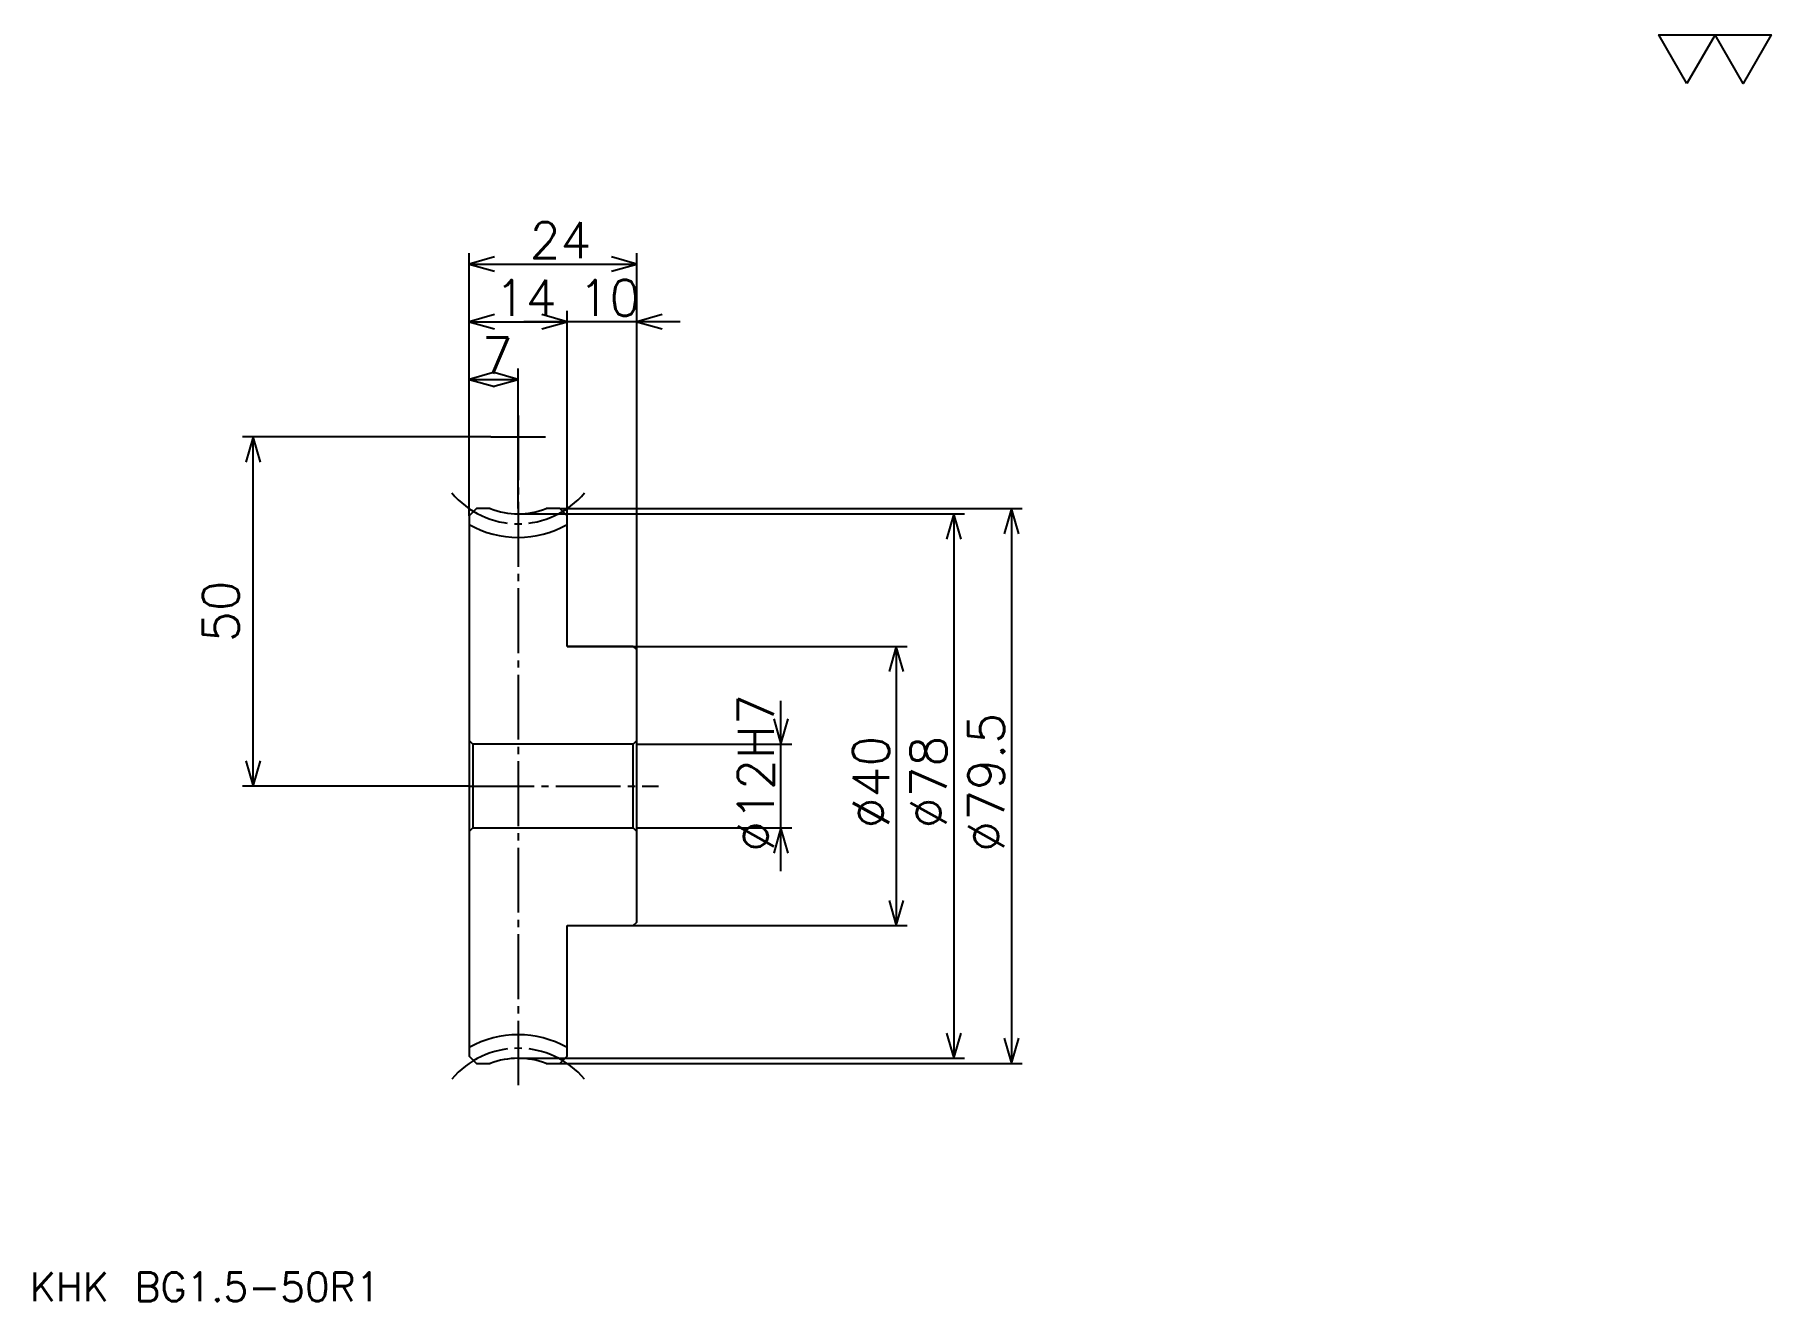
# Model space of a CAD drawing. Extents: x 11 to 260, y 11 to 193.
import ezdxf

# ---------------------------------------------------------------- set-up
doc = ezdxf.new("R2010")
doc.units = 0
doc.linetypes.add('DASHDOT', pattern=[12.387097, 9.290323, -1.032258, 1.032258, -1.032258])
doc.layers.get('0').update_dxf_attribs({"linetype": 'CONTINUOUS'})
doc.layers.add('DASHDOT', color=6, linetype='DASHDOT')
doc.styles.add('KANJI', font='TXT', dxfattribs={"bigfont": 'BIGFONT'})

msp = doc.modelspace()

# ---------------------------------------------------------------- linework, layer by layer
at = {"color": 5}
for p, q in [((73.290321, 124.911293), (73.290321, 161.483871)), ((73.290321, 159.935486), (97.290321, 159.935486)), ((97.290321, 124.911293), (97.290321, 161.483871)), ((87.290321, 124.911293), (87.290321, 153.2258)), ((73.290321, 151.677429), (87.290321, 151.677429)), ((103.483871, 151.677429), (81.096771, 151.677429)), ((80.290321, 124.911293), (80.290321, 144.967743)), ((73.290321, 143.419357), (80.290321, 143.419357)), ((76.387093, 135.161285), (40.774193, 135.161285)), ((42.322578, 85.161293), (42.322578, 135.161285)), ((73.290321, 123.879036), (73.290321, 124.911293)), ((86.258064, 124.911293), (97.290321, 124.911293)), ((87.290321, 123.879036), (87.290321, 124.911293)), ((97.290321, 124.911293), (152.516113, 124.911293)), ((97.290321, 104.661293), (97.290321, 124.911293)), ((150.967743, 124.911293), (150.967743, 45.411293)), ((80.290321, 124.161293), (97.290321, 124.161293)), ((97.290321, 124.161293), (144.258057, 124.161293)), ((142.709686, 124.161293), (142.709686, 46.161293)), ((87.290321, 105.161293), (97.290321, 105.161293)), ((97.290321, 105.161293), (136, 105.161293)), ((134.451614, 105.161293), (134.451614, 65.161293)), ((117.935486, 72.967743), (117.935486, 97.354843)), ((97.290321, 91.161293), (119.483871, 91.161293)), ((73.290321, 85.161293), (40.774193, 85.161293)), ((97.290321, 79.161293), (119.483871, 79.161293)), ((87.290321, 65.161293), (97.290321, 65.161293)), ((97.290321, 65.161293), (136, 65.161293)), ((80.290321, 46.161293), (97.290321, 46.161293)), ((86.258064, 45.411293), (97.290321, 45.411293)), ((97.290321, 46.161293), (144.258057, 46.161293)), ((97.290321, 45.411293), (152.516113, 45.411293))]:
    msp.add_line(p, q, dxfattribs=at)
at = {"color": 4}
for p, q in [((97.290321, 91.661293), (96.790321, 91.161293)), ((73.290321, 78.661293), (73.790321, 79.161293)), ((97.290321, 78.661293), (96.790321, 79.161293))]:
    msp.add_line(p, q, dxfattribs=at)
at = {"color": 7}
msp.add_lwpolyline([(247.741928, 185.806458), (243.716125, 192.784515), (259.819336, 192.784515), (255.793549, 185.806458), (251.767731, 192.784515), (247.741928, 185.806458)], dxfattribs=at)
at = {"color": 5}
for points in [[(76.903221, 160.967743), (73.290321, 159.935486), (76.903221, 158.903229)], [(93.677414, 158.903229), (97.290321, 159.935486), (93.677414, 160.967743)], [(76.903221, 152.709686), (73.290321, 151.677429), (76.903221, 150.645172)], [(83.677414, 150.645172), (87.290321, 151.677429), (83.677414, 152.709686)], [(83.677414, 150.645172), (87.290321, 151.677429), (83.677414, 152.709686)], [(100.903229, 152.709686), (97.290321, 151.677429), (100.903229, 150.645172)], [(76.903221, 144.451614), (73.290321, 143.419357), (76.903221, 142.3871)], [(76.677422, 142.3871), (80.290321, 143.419357), (76.677422, 144.451614)], [(43.354839, 131.548386), (42.322578, 135.161285), (41.290321, 131.548386)], [(152, 121.298386), (150.967743, 124.911293), (149.935486, 121.298386)], [(143.741943, 120.548386), (142.709686, 124.161293), (141.677429, 120.548386)], [(135.483871, 101.548386), (134.451614, 105.161293), (133.419357, 101.548386)], [(116.903229, 94.7742), (117.935486, 91.161293), (118.967743, 94.7742)], [(41.290321, 88.774193), (42.322578, 85.161293), (43.354839, 88.774193)], [(118.967743, 75.548386), (117.935486, 79.161293), (116.903229, 75.548386)], [(133.419357, 68.7742), (134.451614, 65.161293), (135.483871, 68.7742)], [(141.677429, 49.774197), (142.709686, 46.161293), (143.741943, 49.774197)], [(149.935486, 49.024197), (150.967743, 45.411293), (152, 49.024197)]]:
    msp.add_lwpolyline(points, dxfattribs=at)
at = {"color": 4}
for points in [[(76.298141, 124.911293), (74.322578, 124.911293), (73.290321, 123.879036), (73.290321, 78.661293)], [(87.290321, 105.161293), (87.290321, 123.879036), (86.258064, 124.911293), (84.282501, 124.911293)], [(87.290321, 65.161293), (96.790321, 65.161293), (97.290321, 65.661293), (97.290321, 104.661293), (96.790321, 105.161293), (87.290321, 105.161293)], [(73.290321, 91.661293), (73.790321, 91.161293), (73.790321, 79.161293), (96.790321, 79.161293), (96.790321, 91.161293), (73.790321, 91.161293)], [(73.290321, 78.661293), (73.290321, 46.44355), (74.322578, 45.411293), (76.298141, 45.411293)], [(84.282501, 45.411293), (86.258064, 45.411293), (87.290321, 46.44355), (87.290321, 65.161293)]]:
    msp.add_lwpolyline(points, dxfattribs=at)
for centre, radius, start, end in [((80.290321, 135.161285), 11, 248.72003407, 291.27996593), ((80.290321, 135.161285), 14.375, 240.85925873, 299.14074127), ((80.290321, 35.161293), 14.375, 60.85925873, 119.14074127), ((80.290321, 35.161293), 11, 68.72003407, 111.27996593)]:
    msp.add_arc(centre, radius, start, end, dxfattribs=at)
at = {"layer": 'DASHDOT', "color": 7}
for p, q in [((80.290321, 138.258072), (80.290321, 42.314518)), ((76.387093, 135.161285), (84.19355, 135.161285)), ((73.290321, 85.161293), (100.3871, 85.161293))]:
    msp.add_line(p, q, dxfattribs=at)
for centre, start, end in [((80.290321, 135.161285), 220.00000449, 319.99999551), ((80.290321, 35.161293), 40.00000449, 139.99999551)]:
    msp.add_arc(centre, 12.435, start, end, dxfattribs=at)

# ---------------------------------------------------------------- texts
at = {"color": 7, "style": 'KANJI'}
for s, height, p in [('24', 5.16129, (81.935486, 160.761292)), ('14', 5.16129, (76.935486, 152.503235)), ('10', 5.16129, (88.935486, 152.503235)), ('7', 5.16129, (75.1129, 144.245163)), ('KHK BG1.5-50R1', 4.129032, (10.32258, 11.354838))]:
    msp.add_text(s, height=height, dxfattribs=at).set_placement(p)
for s, p in [('50', (40.258064, 105.7742)), ('%%c12H7', (116.903229, 75.741936)), ('%%c79.5', (149.935486, 75.741943)), ('%%c40', (133.419357, 79.096779)), ('%%c78', (141.677429, 79.096771))]:
    msp.add_text(s, height=5.16129, rotation=90, dxfattribs=at).set_placement(p)

doc.saveas('drawing.dxf')
